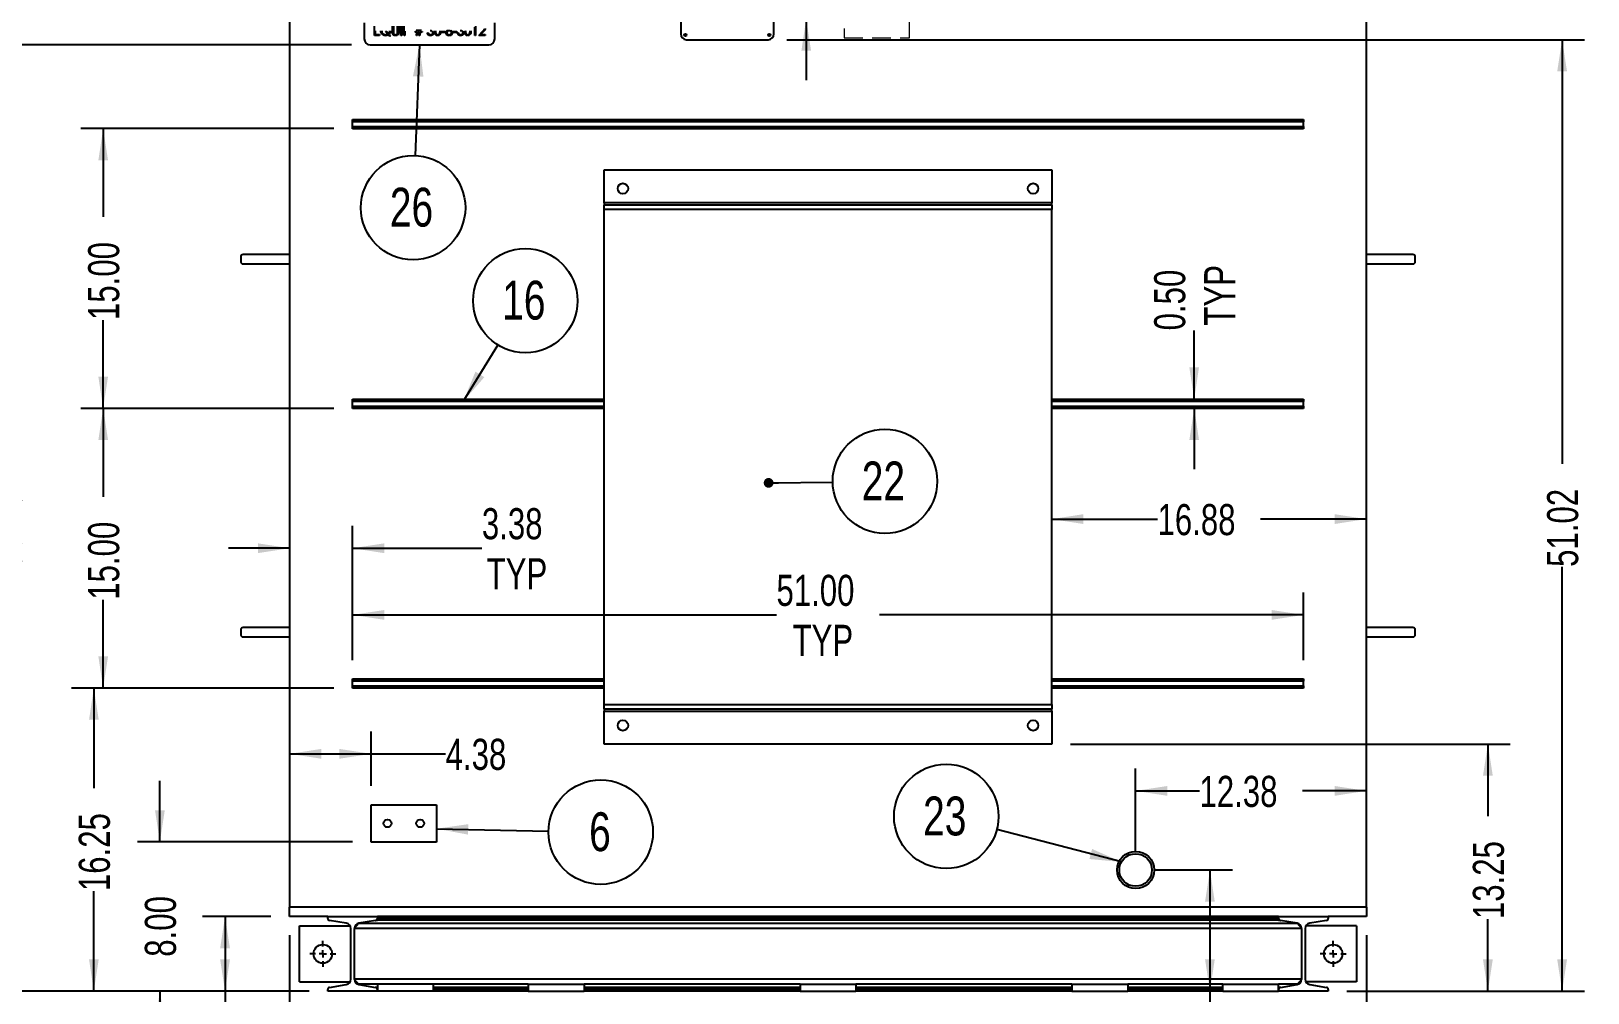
# Model space of a CAD drawing. Header units: inches. Extents: x 1 to 529, y 1 to 374.
# Drawn here: x 130.3 to 263.9, y 71.1 to 153.6 of the extents above; entities that cross this region are included whole.
import ezdxf

# ---------------------------------------------------------------- set-up
doc = ezdxf.new("R2010")
doc.units = ezdxf.units.IN
doc.header["$LTSCALE"] = 32
doc.header["$MEASUREMENT"] = 0
doc.linetypes.add('HIDDEN', pattern=[0.075, 0.05, -0.025])
doc.layers.add('FORMAT', color=7, linetype='Continuous')
doc.styles.add('SLDTEXTSTYLE0', font='TXT', dxfattribs={"width": 0.75})
doc.dimstyles.new('SLDDIMSTYLE0', dxfattribs={"dimtxt": 2.71875, "dimasz": 2.71875, "dimexe": 0, "dimexo": 0.0625, "dimgap": 0.679688, "dimtad": 0, "dimlfac": 0.625, "dimrnd": 1e-09, "dimzin": 4, "dimdsep": 46, "dimtxsty": 'SLDTEXTSTYLE0', "dimsah": 1, "dimcen": 0.09, "dimadec": 0, "dimazin": 1, "dimtfac": 1, "dimtofl": 0, "dimtmove": 0, "dimatfit": 3, "dimfxl": 0, "dimfrac": 2, "dimtolj": 1, "dimtzin": 12, "dimarcsym": 0})
doc.dimstyles.new('SLDDIMSTYLE1', dxfattribs={"dimtxt": 2.71875, "dimasz": 2.71875, "dimexe": 0, "dimexo": 0.0625, "dimgap": 0.679688, "dimtad": 0, "dimlfac": 0.625, "dimrnd": 1e-09, "dimzin": 12, "dimdsep": 46, "dimtxsty": 'SLDTEXTSTYLE0', "dimsah": 1, "dimcen": 0.09, "dimadec": 0, "dimazin": 3, "dimtfac": 1, "dimtofl": 0, "dimtmove": 0, "dimatfit": 3, "dimfxl": 0, "dimfrac": 2, "dimtolj": 1, "dimtzin": 12, "dimarcsym": 0})
doc.dimstyles.new('SLDDIMSTYLE2', dxfattribs={"dimtxt": 2.71875, "dimasz": 2.71875, "dimexe": 0, "dimexo": 0.0625, "dimgap": 0.679688, "dimtad": 0, "dimlfac": 0.625, "dimrnd": 1e-09, "dimzin": 4, "dimdsep": 46, "dimtxsty": 'SLDTEXTSTYLE0', "dimsah": 1, "dimcen": 0.09, "dimadec": 0, "dimazin": 1, "dimtfac": 1, "dimtmove": 0, "dimatfit": 0, "dimfxl": 0, "dimfrac": 2, "dimtolj": 1, "dimtzin": 12, "dimarcsym": 0})
doc.dimstyles.new('SLDDIMSTYLE3', dxfattribs={"dimtxt": 2.71875, "dimasz": 2.71875, "dimexe": 0, "dimexo": 0.0625, "dimgap": 0.679688, "dimtad": 0, "dimlfac": 0.625, "dimrnd": 1e-09, "dimzin": 12, "dimdsep": 46, "dimtxsty": 'SLDTEXTSTYLE0', "dimsah": 1, "dimcen": 0.09, "dimadec": 0, "dimazin": 3, "dimtfac": 1, "dimtmove": 0, "dimatfit": 0, "dimfxl": 0, "dimfrac": 2, "dimtolj": 1, "dimtzin": 12, "dimarcsym": 0})
doc.dimstyles.new('SLDDIMSTYLE4', dxfattribs={"dimtxt": 2.71875, "dimasz": 2.71875, "dimexe": 0, "dimexo": 0.0625, "dimgap": 0.679688, "dimtad": 0, "dimlfac": 0.625, "dimrnd": 1e-09, "dimzin": 0, "dimdsep": 46, "dimtxsty": 'SLDTEXTSTYLE0', "dimsah": 1, "dimcen": 0.09, "dimadec": 0, "dimazin": 0, "dimtfac": 1, "dimtmove": 0, "dimatfit": 0, "dimfxl": 0, "dimfrac": 2, "dimtolj": 1, "dimtzin": 12, "dimarcsym": 0})
doc.dimstyles.new('SLDDIMSTYLE5', dxfattribs={"dimtxt": 0.18, "dimasz": 2.71875, "dimexe": 0, "dimexo": 0.0625, "dimgap": 0, "dimtad": 0, "dimtih": 1, "dimtoh": 1, "dimdec": 0, "dimrnd": 1e-09, "dimzin": 0, "dimdsep": 46, "dimtxsty": 'Standard', "dimsah": 1, "dimcen": 0.09, "dimadec": 0, "dimazin": 0, "dimtfac": 2.71875, "dimtdec": 0, "dimtofl": 0, "dimtmove": 0, "dimatfit": 3, "dimfxl": 0, "dimfrac": 2, "dimtolj": 1, "dimtzin": 0, "dimarcsym": 0})
doc.dimstyles.new('SLDDIMSTYLE6', dxfattribs={"dimtxt": 0.18, "dimasz": 0.836538, "dimexe": 0, "dimexo": 0.0625, "dimgap": 0, "dimtad": 0, "dimtih": 1, "dimtoh": 1, "dimdec": 0, "dimrnd": 1e-09, "dimzin": 0, "dimdsep": 46, "dimtxsty": 'Standard', "dimblk1": 'DOT', "dimblk2": 'DOT', "dimsah": 1, "dimcen": 0.09, "dimadec": 0, "dimazin": 0, "dimtfac": 0.836538, "dimtdec": 0, "dimtofl": 0, "dimtmove": 0, "dimatfit": 3, "dimldrblk": 'DOT', "dimfxl": 0, "dimfrac": 2, "dimtolj": 1, "dimtzin": 0, "dimarcsym": 0})

# ---------------------------------------------------------------- blocks, each defined once
blk = doc.blocks.new('Drawing View39')
at = {"color": 7, "linetype": 'Continuous', "lineweight": 25}
for p, q in [((-33.3, -2.22), (-33.3, -106.22)), ((59.1, -106.22), (59.1, -2.22)), ((0.26, -17.88), (0.26, -31.28)), ((8.26, -31.28), (8.26, -17.88)), ((-26.9, -30.32), (-26.9, -31.72)), ((-26.03, -31.42), (-26.03, -30.62)), ((-24.47, -31.1), (-24.47, -30.62)), ((-24.4, -30.62), (-24.4, -31.09)), ((-24.03, -31.09), (-24.03, -30.62)), ((-23.96, -30.62), (-23.96, -31.1)), ((-23.76, -31.42), (-23.76, -30.62)), ((-23.68, -30.62), (-23.68, -31.42)), ((-23.48, -31.42), (-23.48, -30.62)), ((-17.42, -31.42), (-17.42, -30.7)), ((-17.35, -30.62), (-17.35, -31.42)), ((-15.7, -31.72), (-15.7, -30.32)), ((-25.58, -31.42), (-26.03, -31.42)), ((-25.96, -31.03), (-25.96, -31.33)), ((-25.96, -31.33), (-25.58, -31.33)), ((-25.58, -31.33), (-25.58, -31.42)), ((-24.88, -31.31), (-25.06, -31.09)), ((-25.06, -31.09), (-24.97, -31.09)), ((-24.97, -31.09), (-24.82, -31.27)), ((-24.74, -31.48), (-24.83, -31.37)), ((-24.77, -31.33), (-24.65, -31.48)), ((-24.65, -31.48), (-24.74, -31.48)), ((-23.68, -31.42), (-23.76, -31.42)), ((-23.41, -31.42), (-23.48, -31.42)), ((-23.41, -31.05), (-23.41, -31.42)), ((-22.52, -31.14), (-22.52, -31.09)), ((-22.52, -31.09), (-22.37, -31.09)), ((-22.38, -31.14), (-22.52, -31.14)), ((-22.42, -31.42), (-22.38, -31.14)), ((-22.36, -31.42), (-22.42, -31.42)), ((-22.37, -31.09), (-22.35, -30.9)), ((-22.32, -31.14), (-22.36, -31.42)), ((-22.16, -31.14), (-22.32, -31.14)), ((-22.28, -30.9), (-22.31, -31.09)), ((-22.31, -31.09), (-22.15, -31.09)), ((-22.2, -31.42), (-22.16, -31.14)), ((-22.14, -31.42), (-22.2, -31.42)), ((-22.15, -31.09), (-22.12, -30.9)), ((-22.09, -31.14), (-22.14, -31.42)), ((-22.06, -30.9), (-22.09, -31.09)), ((-22.09, -31.09), (-21.94, -31.09)), ((-21.94, -31.14), (-22.09, -31.14)), ((-21.94, -31.09), (-21.94, -31.14)), ((-21.48, -31.2), (-21.41, -31.2)), ((-20.25, -31.07), (-19.94, -31.07)), ((-20.25, -31.15), (-20.25, -31.07)), ((-19.94, -31.15), (-20.25, -31.15)), ((-19.94, -31.07), (-19.94, -31.15)), ((-19.26, -31.07), (-18.96, -31.07)), ((-19.26, -31.15), (-19.26, -31.07)), ((-18.96, -31.15), (-19.26, -31.15)), ((-18.96, -31.07), (-18.96, -31.15)), ((-18.89, -31.2), (-18.82, -31.2)), ((-17.35, -31.42), (-17.42, -31.42)), ((-17.05, -31.42), (-16.74, -31.08)), ((-16.51, -31.42), (-17.05, -31.42)), ((-16.68, -31.12), (-16.88, -31.33)), ((-16.88, -31.33), (-16.51, -31.33)), ((-16.51, -31.33), (-16.51, -31.42)), ((0.76, -31.78), (7.76, -31.78)), ((-26.4, -32.22), (-16.2, -32.22)), ((-27.9, -38.62), (53.7, -38.62)), ((-27.9, -38.82), (-27.9, -38.62)), ((53.7, -38.62), (53.7, -38.82)), ((53.7, -38.82), (-27.9, -38.82)), ((-27.9, -39.22), (-27.9, -38.82)), ((-27.9, -39.22), (53.7, -39.22)), ((-27.9, -39.42), (-27.9, -39.22)), ((53.7, -39.42), (-27.9, -39.42)), ((53.7, -39.22), (53.7, -38.82)), ((53.7, -39.22), (53.7, -39.42)), ((-6.3, -42.95), (32.1, -42.95)), ((-6.3, -45.78), (-6.3, -42.95)), ((32.1, -42.95), (32.1, -45.78)), ((32.1, -45.78), (-6.3, -45.78)), ((-6.3, -45.78), (-6.3, -45.98)), ((-6.3, -46.35), (-6.3, -45.98)), ((32.1, -45.98), (-6.3, -45.98)), ((32.1, -46.35), (-6.3, -46.35)), ((-6.3, -88.82), (-6.3, -46.35)), ((32.1, -45.98), (32.1, -45.78)), ((32.1, -45.98), (32.1, -46.35)), ((32.1, -88.82), (32.1, -46.35)), ((-37.5, -50.42), (-37.5, -50.82)), ((-33.3, -50.22), (-37.3, -50.22)), ((63.1, -50.22), (59.1, -50.22)), ((63.3, -50.82), (63.3, -50.42)), ((-37.3, -51.02), (-33.3, -51.02)), ((59.1, -51.02), (63.1, -51.02)), ((-27.9, -62.62), (-6.3, -62.62)), ((-27.9, -62.82), (-27.9, -62.62)), ((32.1, -62.62), (53.7, -62.62)), ((53.7, -62.62), (53.7, -62.82)), ((-27.9, -63.22), (-27.9, -62.82)), ((-6.3, -62.82), (-27.9, -62.82)), ((-27.9, -63.42), (-27.9, -63.22)), ((-27.9, -63.22), (-6.3, -63.22)), ((-6.3, -63.42), (-27.9, -63.42)), ((53.7, -62.82), (32.1, -62.82)), ((32.1, -63.22), (53.7, -63.22)), ((53.7, -63.42), (32.1, -63.42)), ((53.7, -63.22), (53.7, -62.82)), ((53.7, -63.22), (53.7, -63.42)), ((-37.5, -82.42), (-37.5, -82.82)), ((-33.3, -82.22), (-37.3, -82.22)), ((63.1, -82.22), (59.1, -82.22)), ((63.3, -82.82), (63.3, -82.42)), ((-37.3, -83.02), (-33.3, -83.02)), ((59.1, -83.02), (63.1, -83.02)), ((-27.9, -86.62), (-6.3, -86.62)), ((-27.9, -86.82), (-27.9, -86.62)), ((-27.9, -87.22), (-27.9, -86.82)), ((-6.3, -86.82), (-27.9, -86.82)), ((32.1, -86.62), (53.7, -86.62)), ((53.7, -86.82), (32.1, -86.82)), ((53.7, -86.62), (53.7, -86.82)), ((53.7, -87.22), (53.7, -86.82)), ((-27.9, -87.42), (-27.9, -87.22)), ((-27.9, -87.22), (-6.3, -87.22)), ((-6.3, -87.42), (-27.9, -87.42)), ((32.1, -87.22), (53.7, -87.22)), ((53.7, -87.42), (32.1, -87.42)), ((53.7, -87.22), (53.7, -87.42)), ((-6.3, -89.18), (-6.3, -88.82)), ((-6.3, -88.82), (32.1, -88.82)), ((-6.3, -89.18), (32.1, -89.18)), ((-6.3, -89.18), (-6.3, -89.38)), ((-6.3, -89.38), (32.1, -89.38)), ((-6.3, -92.22), (-6.3, -89.38)), ((32.1, -88.82), (32.1, -89.18)), ((32.1, -89.38), (32.1, -89.18)), ((32.1, -89.38), (32.1, -92.22)), ((32.1, -92.22), (-6.3, -92.22)), ((-26.3, -97.42), (-20.7, -97.42)), ((-26.3, -100.62), (-26.3, -97.42)), ((-20.7, -97.42), (-20.7, -100.62)), ((-20.7, -100.62), (-26.3, -100.62)), ((-33.3, -107.02), (-33.3, -106.22)), ((59.1, -106.22), (-33.3, -106.22)), ((59.1, -106.22), (59.1, -107.02)), ((-30.03, -107.02), (-33.3, -107.02)), ((-32.45, -112.62), (-32.45, -107.82)), ((-32.45, -107.82), (-28.11, -107.82)), ((-30.03, -107.17), (-30.03, -107.02)), ((-30.03, -107.02), (-25.77, -107.02)), ((-28.44, -107.58), (-29.88, -107.34)), ((-28.05, -112.39), (-28.05, -108.04)), ((-27.38, -107.61), (-27.75, -108.04)), ((-27.75, -108.04), (-27.75, -112.39)), ((53.55, -108.05), (-27.75, -108.05)), ((-27.36, -107.58), (-27.38, -107.61)), ((53.18, -107.61), (-27.38, -107.61)), ((-25.92, -107.34), (-27.36, -107.58)), ((-25.92, -107.34), (-25.81, -107.33)), ((-25.81, -107.33), (-25.77, -107.32)), ((51.61, -107.33), (-25.81, -107.33)), ((-25.77, -107.02), (-25.77, -107.17)), ((51.57, -107.02), (-25.77, -107.02)), ((51.57, -107.15), (-25.77, -107.15)), ((-25.77, -107.32), (-25.77, -107.17)), ((51.57, -107.17), (51.57, -107.02)), ((51.57, -107.02), (55.83, -107.02)), ((51.57, -107.17), (51.57, -107.32)), ((51.57, -107.32), (51.61, -107.33)), ((51.61, -107.33), (51.72, -107.34)), ((53.16, -107.58), (51.72, -107.34)), ((53.18, -107.61), (53.16, -107.58)), ((53.55, -108.04), (53.18, -107.61)), ((53.55, -112.39), (53.55, -108.04)), ((53.85, -108.04), (53.85, -112.39)), ((58.25, -107.82), (53.91, -107.82)), ((55.68, -107.34), (54.24, -107.58)), ((55.83, -107.02), (55.83, -107.17)), ((59.1, -107.02), (55.83, -107.02)), ((58.25, -107.82), (58.25, -112.62)), ((-32.45, -112.62), (-28.11, -112.62)), ((-30.03, -113.42), (-30.03, -113.26)), ((-25.77, -113.42), (-30.03, -113.42)), ((-29.88, -113.09), (-28.44, -112.85)), ((53.55, -112.38), (-27.75, -112.38)), ((-27.75, -112.39), (-27.38, -112.82)), ((-27.38, -112.82), (-27.36, -112.85)), ((-25.77, -112.82), (-27.38, -112.82)), ((-27.36, -112.85), (-25.92, -113.09)), ((-25.81, -113.1), (-25.92, -113.09)), ((-25.77, -113.11), (-25.81, -113.1)), ((-25.77, -113.1), (-25.81, -113.1)), ((-25.77, -112.82), (-25.77, -113.42)), ((-20.97, -112.82), (-25.77, -112.82)), ((-25.77, -113.26), (-25.77, -113.42)), ((-20.97, -113.42), (-25.77, -113.42)), ((-20.97, -112.82), (-20.97, -113.42)), ((-12.83, -112.82), (-20.97, -112.82)), ((-12.83, -113.1), (-20.97, -113.1)), ((-12.83, -113.28), (-20.97, -113.28)), ((-12.83, -113.42), (-20.97, -113.42)), ((-12.83, -112.82), (-12.83, -113.42)), ((-12.83, -112.82), (-8.03, -112.82)), ((-12.83, -113.42), (-8.03, -113.42)), ((-8.03, -112.82), (-8.03, -113.42)), ((10.5, -112.82), (-8.03, -112.82)), ((10.5, -113.1), (-8.03, -113.1)), ((10.5, -113.28), (-8.03, -113.28)), ((10.5, -113.42), (-8.03, -113.42)), ((10.5, -112.82), (10.5, -113.42)), ((10.5, -112.82), (15.3, -112.82)), ((10.5, -113.42), (15.3, -113.42)), ((15.3, -112.82), (15.3, -113.42)), ((33.83, -112.82), (15.3, -112.82)), ((33.83, -113.1), (15.3, -113.1)), ((33.83, -113.28), (15.3, -113.28)), ((33.83, -113.42), (15.3, -113.42)), ((33.83, -112.82), (33.83, -113.42)), ((33.83, -112.82), (38.63, -112.82)), ((33.83, -113.42), (38.63, -113.42)), ((38.63, -112.82), (38.63, -113.42)), ((46.77, -112.82), (38.63, -112.82)), ((46.77, -113.1), (38.63, -113.1)), ((46.77, -113.28), (38.63, -113.28)), ((46.77, -113.42), (38.63, -113.42)), ((46.77, -112.82), (51.57, -112.82)), ((46.77, -113.42), (46.77, -112.82)), ((46.77, -113.42), (51.57, -113.42)), ((51.57, -113.42), (51.57, -112.82)), ((53.18, -112.82), (51.57, -112.82)), ((51.61, -113.1), (51.57, -113.11)), ((51.61, -113.1), (51.57, -113.1)), ((51.57, -113.42), (51.57, -113.26)), ((55.83, -113.42), (51.57, -113.42)), ((51.72, -113.09), (51.61, -113.1)), ((51.72, -113.09), (53.16, -112.85)), ((53.16, -112.85), (53.18, -112.82)), ((53.18, -112.82), (53.55, -112.39)), ((58.25, -112.62), (53.91, -112.62)), ((54.24, -112.85), (55.68, -113.09)), ((55.83, -113.26), (55.83, -113.42))]:
    blk.add_line(p, q, dxfattribs=at)
at = {"color": 7, "linetype": 'HIDDEN', "lineweight": 18}
for p, q in [((14.3, -28.42), (14.3, -31.62)), ((14.3, -28.42), (14.3, -31.62)), ((19.9, -31.62), (19.9, -28.42)), ((19.9, -31.62), (19.9, -28.42)), ((14.3, -31.62), (19.9, -31.62)), ((14.3, -31.62), (19.9, -31.62))]:
    blk.add_line(p, q, dxfattribs=at)
at = {"color": 7, "linetype": 'Continuous', "lineweight": 25}
for centre, radius in [((0.66, -31.38), 0.1), ((7.86, -31.38), 0.1), ((-4.7, -44.55), 0.448), ((30.5, -44.55), 0.448), ((-4.7, -90.62), 0.448), ((30.5, -90.62), 0.448), ((-24.9, -99.02), 0.338), ((-22.1, -99.02), 0.338), ((39.3, -103.02), 1.6), ((39.3, -103.02), 1.4), ((-30.45, -110.22), 0.8), ((56.25, -110.22), 0.8)]:
    blk.add_circle(centre, radius, dxfattribs=at)
for centre, radius, start, end in [((-26.4, -31.72), 0.5, 180, 270), ((-16.2, -31.72), 0.5, 270, 0), ((0.76, -31.28), 0.5, 180, 270), ((7.76, -31.28), 0.5, 270, 0), ((-37.3, -50.42), 0.2, 90, 180), ((63.1, -50.42), 0.2, 0, 90), ((-37.3, -50.82), 0.2, 180, 270), ((63.1, -50.82), 0.2, 270, 0), ((-37.3, -82.42), 0.2, 90, 180), ((-37.3, -82.82), 0.2, 180, 270), ((63.1, -82.42), 0.2, 0, 90), ((63.1, -82.82), 0.2, 270, 0), ((-29.85, -107.17), 0.176, 180, 260.537), ((-28.52, -108.04), 0.464, 0, 80.537), ((-27.28, -108.04), 0.464, 99.463, 180), ((-25.95, -107.17), 0.176, 279.463, 0), ((51.75, -107.17), 0.176, 180, 260.537), ((53.08, -108.04), 0.464, 0, 80.537), ((54.32, -108.04), 0.464, 99.463, 180), ((55.65, -107.17), 0.176, 279.463, 0), ((-29.85, -113.26), 0.176, 99.463, 180), ((-28.52, -112.39), 0.464, 279.463, 0), ((-27.28, -112.39), 0.464, 180, 260.537), ((-25.95, -113.26), 0.176, 0, 80.537), ((51.75, -113.26), 0.176, 99.463, 180), ((53.08, -112.39), 0.464, 279.463, 0), ((54.32, -112.39), 0.464, 180, 260.537), ((55.65, -113.26), 0.176, 0, 80.537)]:
    blk.add_arc(centre, radius, start, end, dxfattribs=at)
for points, knots in [([(-25.06, -31.44), (-25.1, -31.43), (-25.18, -31.43), (-25.29, -31.37), (-25.39, -31.29), (-25.47, -31.16), (-25.48, -31.07), (-25.48, -31.02)], [0, 0, 0, 0, 0.186881, 0.373574, 0.560438, 0.780167, 1, 1, 1, 1]), ([(-25.41, -31.02), (-25.4, -31.07), (-25.39, -31.17), (-25.29, -31.28), (-25.17, -31.34), (-25.09, -31.35), (-25.05, -31.35)], [0, 0, 0, 0, 0.279311, 0.558981, 0.779421, 1, 1, 1, 1]), ([(-24.83, -31.37), (-24.87, -31.39), (-24.94, -31.43), (-25.02, -31.43), (-25.06, -31.44)], [0, 0, 0, 0, 0.559661, 1, 1, 1, 1]), ([(-25.05, -31.35), (-25.02, -31.35), (-24.96, -31.35), (-24.9, -31.32), (-24.88, -31.31)], [0, 0, 0, 0, 0.559843, 1, 1, 1, 1]), ([(-24.82, -31.27), (-24.78, -31.23), (-24.72, -31.15), (-24.71, -31.06), (-24.71, -31.01)], [0, 0, 0, 0, 0.559301, 1, 1, 1, 1]), ([(-24.64, -31.02), (-24.64, -31.05), (-24.64, -31.11), (-24.68, -31.22), (-24.74, -31.29), (-24.77, -31.33)], [0, 0, 0, 0, 0.28046, 0.56072, 1, 1, 1, 1]), ([(-24.46, -31.27), (-24.47, -31.24), (-24.47, -31.18), (-24.47, -31.12), (-24.47, -31.1)], [0, 0, 0, 0, 0.559499, 1, 1, 1, 1]), ([(-24.21, -31.44), (-24.24, -31.43), (-24.3, -31.43), (-24.38, -31.39), (-24.43, -31.33), (-24.45, -31.29), (-24.46, -31.27)], [0, 0, 0, 0, 0.280221, 0.559914, 0.779952, 1, 1, 1, 1]), ([(-24.4, -31.09), (-24.4, -31.11), (-24.4, -31.15), (-24.4, -31.19), (-24.4, -31.2)], [0, 0, 0, 0, 0.560124, 1, 1, 1, 1]), ([(-24.4, -31.2), (-24.39, -31.23), (-24.38, -31.27), (-24.32, -31.34), (-24.25, -31.35), (-24.21, -31.35)], [0, 0, 0, 0, 0.281057, 0.560821, 1, 1, 1, 1]), ([(-23.96, -31.1), (-23.96, -31.13), (-23.96, -31.19), (-23.98, -31.28), (-24.02, -31.36), (-24.1, -31.42), (-24.17, -31.43), (-24.21, -31.44)], [0, 0, 0, 0, 0.187503, 0.374776, 0.561126, 0.780587, 1, 1, 1, 1]), ([(-24.21, -31.35), (-24.19, -31.35), (-24.15, -31.35), (-24.09, -31.31), (-24.06, -31.27), (-24.05, -31.24), (-24.04, -31.22)], [0, 0, 0, 0, 0.279787, 0.559377, 0.779569, 1, 1, 1, 1]), ([(-24.04, -31.22), (-24.04, -31.2), (-24.03, -31.15), (-24.03, -31.11), (-24.03, -31.09)], [0, 0, 0, 0, 0.559624, 1, 1, 1, 1]), ([(-21.21, -31.44), (-21.25, -31.43), (-21.32, -31.43), (-21.41, -31.36), (-21.46, -31.28), (-21.47, -31.23), (-21.48, -31.2)], [0, 0, 0, 0, 0.279886, 0.558979, 0.779263, 1, 1, 1, 1]), ([(-21.41, -31.2), (-21.4, -31.22), (-21.39, -31.26), (-21.36, -31.3), (-21.35, -31.31)], [0, 0, 0, 0, 0.560694, 1, 1, 1, 1]), ([(-21.35, -31.31), (-21.32, -31.32), (-21.28, -31.35), (-21.23, -31.35), (-21.21, -31.35)], [0, 0, 0, 0, 0.558748, 1, 1, 1, 1]), ([(-21.01, -31.18), (-21.01, -31.17), (-21.01, -31.14), (-21.04, -31.09), (-21.09, -31.04), (-21.17, -31.02), (-21.23, -31.02), (-21.25, -31.02)], [0, 0, 0, 0, 0.12524, 0.250497, 0.499222, 0.749034, 1, 1, 1, 1]), ([(-21.21, -31.35), (-21.18, -31.35), (-21.13, -31.35), (-21.06, -31.31), (-21.02, -31.25), (-21.01, -31.21), (-21.01, -31.18)], [0, 0, 0, 0, 0.280599, 0.560151, 0.780303, 1, 1, 1, 1]), ([(-20.94, -31.18), (-20.94, -31.22), (-20.95, -31.3), (-21.03, -31.38), (-21.12, -31.43), (-21.18, -31.43), (-21.21, -31.44)], [0, 0, 0, 0, 0.279304, 0.558838, 0.779277, 1, 1, 1, 1]), ([(-20.98, -31.04), (-20.97, -31.06), (-20.94, -31.1), (-20.94, -31.15), (-20.94, -31.18)], [0, 0, 0, 0, 0.559419, 1, 1, 1, 1]), ([(-20.6, -31.44), (-20.62, -31.43), (-20.67, -31.43), (-20.73, -31.4), (-20.78, -31.35), (-20.83, -31.27), (-20.86, -31.16), (-20.86, -31.06), (-20.86, -31.02)], [0, 0, 0, 0, 0.124913, 0.249814, 0.374728, 0.499853, 0.749484, 1, 1, 1, 1]), ([(-20.79, -31.02), (-20.79, -31.05), (-20.79, -31.12), (-20.77, -31.23), (-20.71, -31.31), (-20.65, -31.35), (-20.61, -31.35), (-20.59, -31.35)], [0, 0, 0, 0, 0.251085, 0.501371, 0.749628, 0.874877, 1, 1, 1, 1]), ([(-20.32, -31.02), (-20.32, -31.06), (-20.32, -31.16), (-20.36, -31.29), (-20.44, -31.39), (-20.53, -31.43), (-20.57, -31.43), (-20.6, -31.44)], [0, 0, 0, 0, 0.251002, 0.501138, 0.749612, 0.874807, 1, 1, 1, 1]), ([(-20.59, -31.35), (-20.57, -31.35), (-20.53, -31.35), (-20.46, -31.3), (-20.44, -31.25), (-20.42, -31.22)], [0, 0, 0, 0, 0.280257, 0.560781, 1, 1, 1, 1]), ([(-20.42, -31.22), (-20.41, -31.18), (-20.39, -31.11), (-20.39, -31.05), (-20.39, -31.02)], [0, 0, 0, 0, 0.559599, 1, 1, 1, 1]), ([(-19.88, -31.19), (-19.88, -31.16), (-19.87, -31.11), (-19.82, -31.03), (-19.76, -30.99), (-19.72, -30.97)], [0, 0, 0, 0, 0.279987, 0.559901, 1, 1, 1, 1]), ([(-19.61, -31.44), (-19.65, -31.43), (-19.72, -31.43), (-19.81, -31.36), (-19.87, -31.28), (-19.88, -31.22), (-19.88, -31.19)], [0, 0, 0, 0, 0.280545, 0.559269, 0.779816, 1, 1, 1, 1]), ([(-19.6, -31.02), (-19.63, -31.02), (-19.69, -31.02), (-19.75, -31.07), (-19.8, -31.13), (-19.8, -31.17), (-19.81, -31.19)], [0, 0, 0, 0, 0.2802829, 0.5601377, 0.7802983, 1, 1, 1, 1]), ([(-19.81, -31.19), (-19.8, -31.22), (-19.79, -31.27), (-19.74, -31.33), (-19.67, -31.35), (-19.63, -31.35), (-19.61, -31.35)], [0, 0, 0, 0, 0.2787534, 0.5580362, 0.7788344, 1, 1, 1, 1]), ([(-19.61, -31.35), (-19.58, -31.35), (-19.53, -31.35), (-19.46, -31.31), (-19.42, -31.25), (-19.41, -31.21), (-19.41, -31.18)], [0, 0, 0, 0, 0.280602, 0.559962, 0.78018, 1, 1, 1, 1]), ([(-19.4, -31.35), (-19.41, -31.36), (-19.44, -31.4), (-19.52, -31.43), (-19.57, -31.43), (-19.61, -31.44)], [0, 0, 0, 0, 0.28013, 0.560282, 1, 1, 1, 1]), ([(-19.41, -31.18), (-19.41, -31.16), (-19.42, -31.1), (-19.48, -31.05), (-19.54, -31.02), (-19.58, -31.02), (-19.6, -31.02)], [0, 0, 0, 0, 0.278303, 0.558509, 0.779146, 1, 1, 1, 1]), ([(-19.49, -30.97), (-19.47, -30.98), (-19.42, -31.01), (-19.37, -31.06), (-19.34, -31.12), (-19.34, -31.16), (-19.34, -31.18)], [0, 0, 0, 0, 0.280494, 0.56019, 0.780048, 1, 1, 1, 1]), ([(-19.34, -31.18), (-19.34, -31.22), (-19.34, -31.28), (-19.38, -31.33), (-19.4, -31.35)], [0, 0, 0, 0, 0.559346, 1, 1, 1, 1]), ([(-18.63, -31.44), (-18.66, -31.43), (-18.74, -31.43), (-18.82, -31.36), (-18.87, -31.28), (-18.89, -31.23), (-18.89, -31.2)], [0, 0, 0, 0, 0.2798859, 0.5589785, 0.7792629, 1, 1, 1, 1]), ([(-18.82, -31.2), (-18.82, -31.22), (-18.8, -31.26), (-18.77, -31.3), (-18.76, -31.31)], [0, 0, 0, 0, 0.560694, 1, 1, 1, 1]), ([(-18.76, -31.31), (-18.74, -31.32), (-18.7, -31.35), (-18.65, -31.35), (-18.63, -31.35)], [0, 0, 0, 0, 0.558748, 1, 1, 1, 1]), ([(-18.42, -31.18), (-18.42, -31.17), (-18.43, -31.14), (-18.45, -31.09), (-18.5, -31.04), (-18.59, -31.02), (-18.64, -31.02), (-18.67, -31.02)], [0, 0, 0, 0, 0.12524, 0.250497, 0.499222, 0.749034, 1, 1, 1, 1]), ([(-18.35, -31.18), (-18.36, -31.22), (-18.37, -31.3), (-18.44, -31.38), (-18.54, -31.43), (-18.6, -31.43), (-18.63, -31.44)], [0, 0, 0, 0, 0.279304, 0.558838, 0.779277, 1, 1, 1, 1]), ([(-18.63, -31.35), (-18.6, -31.35), (-18.54, -31.35), (-18.48, -31.31), (-18.43, -31.25), (-18.43, -31.21), (-18.42, -31.18)], [0, 0, 0, 0, 0.280599, 0.560151, 0.780303, 1, 1, 1, 1]), ([(-18.4, -31.04), (-18.38, -31.06), (-18.36, -31.1), (-18.35, -31.15), (-18.35, -31.18)], [0, 0, 0, 0, 0.5594191, 1, 1, 1, 1]), ([(-18.01, -31.44), (-18.04, -31.43), (-18.08, -31.43), (-18.15, -31.4), (-18.2, -31.35), (-18.25, -31.27), (-18.28, -31.16), (-18.28, -31.06), (-18.28, -31.02)], [0, 0, 0, 0, 0.124913, 0.249814, 0.374728, 0.499853, 0.749484, 1, 1, 1, 1]), ([(-18.21, -31.02), (-18.21, -31.05), (-18.21, -31.12), (-18.18, -31.23), (-18.13, -31.31), (-18.06, -31.35), (-18.03, -31.35), (-18.01, -31.35)], [0, 0, 0, 0, 0.251085, 0.501371, 0.749628, 0.874877, 1, 1, 1, 1]), ([(-17.74, -31.02), (-17.74, -31.06), (-17.74, -31.16), (-17.78, -31.29), (-17.86, -31.39), (-17.94, -31.43), (-17.99, -31.43), (-18.01, -31.44)], [0, 0, 0, 0, 0.251002, 0.501138, 0.749612, 0.874807, 1, 1, 1, 1]), ([(-18.01, -31.35), (-17.99, -31.35), (-17.94, -31.35), (-17.88, -31.3), (-17.85, -31.25), (-17.84, -31.22)], [0, 0, 0, 0, 0.280257, 0.560781, 1, 1, 1, 1]), ([(-17.84, -31.22), (-17.83, -31.18), (-17.81, -31.11), (-17.81, -31.05), (-17.81, -31.02)], [0, 0, 0, 0, 0.559599, 1, 1, 1, 1]), ([(-16.74, -31.08), (-16.7, -31.04), (-16.65, -30.99), (-16.59, -30.9), (-16.59, -30.86), (-16.59, -30.84)], [0, 0, 0, 0, 0.560717, 0.780532, 1, 1, 1, 1]), ([(-16.52, -30.83), (-16.52, -30.86), (-16.53, -30.93), (-16.59, -31.02), (-16.64, -31.08), (-16.68, -31.12)], [0, 0, 0, 0, 0.279297, 0.559169, 1, 1, 1, 1])]:
    blk.add_open_spline(points, degree=3, knots=knots, dxfattribs=at)
blk = doc.blocks.new('_D')
at = {"layer": 'FORMAT'}
for p, q in [((150.89, 77.61), (145.03, 77.61)), ((146.95, 77.61), (146.95, 71.21)), ((154.16, 71.21), (145.03, 71.21)), ((146.95, 71.21), (146.95, 64.54))]:
    blk.add_line(p, q, dxfattribs=at)
for points in [[(146.95, 77.61), (146.53, 74.89), (147.37, 74.89)], [(146.95, 71.21), (147.37, 73.93), (146.53, 73.93)]]:
    blk.add_solid(points, dxfattribs=at)
at = {"layer": 'FORMAT', "insert": (145.66, 57.64), "char_height": 2.667, "attachment_point": 1, "rotation": 90, "style": 'SLDTEXTSTYLE0'}
blk.add_mtext('4.00', dxfattribs=at)
blk = doc.blocks.new('_D_1')
at = {"layer": 'FORMAT'}
for p, q in [((152.49, 76.01), (152.49, 56.69)), ((244.89, 76.01), (244.89, 56.69)), ((152.49, 58.61), (194.27, 58.61)), ((244.89, 58.61), (203.11, 58.61))]:
    blk.add_line(p, q, dxfattribs=at)
for points in [[(152.49, 58.61), (155.21, 58.19), (155.21, 59.03)], [(244.89, 58.61), (242.17, 59.03), (242.17, 58.19)]]:
    blk.add_solid(points, dxfattribs=at)
at = {"layer": 'FORMAT', "insert": (194.27, 59.9), "char_height": 2.667, "attachment_point": 1, "style": 'SLDTEXTSTYLE0'}
blk.add_mtext('57.75', dxfattribs=at)
blk = doc.blocks.new('_D_2')
at = {"layer": 'FORMAT'}
for p, q in [((141.36, 84.01), (141.36, 89.24)), ((157.89, 84.01), (139.44, 84.01)), ((154.16, 71.21), (139.44, 71.21)), ((141.36, 71.21), (141.36, 65.98))]:
    blk.add_line(p, q, dxfattribs=at)
for points in [[(141.36, 84.01), (141.78, 86.73), (140.94, 86.73)], [(141.36, 71.21), (140.94, 68.49), (141.78, 68.49)]]:
    blk.add_solid(points, dxfattribs=at)
at = {"layer": 'FORMAT', "insert": (140.07, 74.16), "char_height": 2.667, "attachment_point": 1, "rotation": 90, "style": 'SLDTEXTSTYLE0'}
blk.add_mtext('8.00', dxfattribs=at)
blk = doc.blocks.new('_D_3')
at = {"layer": 'FORMAT'}
for p, q in [((159.49, 88.81), (159.49, 93.49)), ((152.49, 91.57), (159.49, 91.57)), ((159.49, 91.57), (165.88, 91.57))]:
    blk.add_line(p, q, dxfattribs=at)
for points in [[(152.49, 91.57), (155.21, 91.15), (155.21, 91.99)], [(159.49, 91.57), (156.77, 91.99), (156.77, 91.15)]]:
    blk.add_solid(points, dxfattribs=at)
at = {"layer": 'FORMAT', "insert": (165.88, 92.86), "char_height": 2.667, "attachment_point": 1, "style": 'SLDTEXTSTYLE0'}
blk.add_mtext('4.38', dxfattribs=at)
blk = doc.blocks.new('_D_6')
at = {"layer": 'FORMAT'}
for p, q in [((156.29, 97.21), (133.77, 97.21)), ((135.69, 97.21), (135.69, 88.63)), ((135.69, 71.21), (135.69, 79.79)), ((154.16, 71.21), (133.77, 71.21))]:
    blk.add_line(p, q, dxfattribs=at)
for points in [[(135.69, 97.21), (135.28, 94.49), (136.11, 94.49)], [(135.69, 71.21), (136.11, 73.93), (135.28, 73.93)]]:
    blk.add_solid(points, dxfattribs=at)
at = {"layer": 'FORMAT', "insert": (134.4, 79.79), "char_height": 2.667, "attachment_point": 1, "rotation": 90, "style": 'SLDTEXTSTYLE0'}
blk.add_mtext('16.25', dxfattribs=at)
blk = doc.blocks.new('_D_7')
at = {"layer": 'FORMAT'}
for p, q in [((156.29, 121.21), (134.57, 121.21)), ((136.49, 121.21), (136.49, 113.63)), ((136.49, 97.21), (136.49, 104.79)), ((156.29, 97.21), (134.57, 97.21))]:
    blk.add_line(p, q, dxfattribs=at)
for points in [[(136.49, 121.21), (136.08, 118.49), (136.91, 118.49)], [(136.49, 97.21), (136.91, 99.93), (136.08, 99.93)]]:
    blk.add_solid(points, dxfattribs=at)
at = {"layer": 'FORMAT', "insert": (135.2, 104.79), "char_height": 2.667, "attachment_point": 1, "rotation": 90, "style": 'SLDTEXTSTYLE0'}
blk.add_mtext('15.00', dxfattribs=at)
blk = doc.blocks.new('_D_8')
at = {"layer": 'FORMAT'}
for p, q in [((156.29, 145.21), (134.57, 145.21)), ((136.49, 145.21), (136.49, 137.63)), ((136.49, 121.21), (136.49, 128.79)), ((156.29, 121.21), (134.57, 121.21))]:
    blk.add_line(p, q, dxfattribs=at)
for points in [[(136.49, 145.21), (136.08, 142.49), (136.91, 142.49)], [(136.49, 121.21), (136.91, 123.93), (136.08, 123.93)]]:
    blk.add_solid(points, dxfattribs=at)
at = {"layer": 'FORMAT', "insert": (135.2, 128.79), "char_height": 2.667, "attachment_point": 1, "rotation": 90, "style": 'SLDTEXTSTYLE0'}
blk.add_mtext('15.00', dxfattribs=at)
blk = doc.blocks.new('_D_9')
at = {"layer": 'FORMAT'}
for p, q in [((157.89, 99.61), (157.89, 105.41)), ((239.49, 99.61), (239.49, 105.41)), ((157.89, 103.49), (194.27, 103.49)), ((239.49, 103.49), (203.11, 103.49))]:
    blk.add_line(p, q, dxfattribs=at)
for points in [[(157.89, 103.49), (160.61, 103.07), (160.61, 103.91)], [(239.49, 103.49), (236.77, 103.91), (236.77, 103.07)]]:
    blk.add_solid(points, dxfattribs=at)
at = {"layer": 'FORMAT', "char_height": 2.667, "attachment_point": 1, "style": 'SLDTEXTSTYLE0'}
for s, insert in [('51.00', (194.27, 106.93)), ('TYP', (195.65, 102.64))]:
    blk.add_mtext(s, dxfattribs=dict(at, insert=insert))
blk = doc.blocks.new('_D_10')
at = {"layer": 'FORMAT'}
for p, q in [((157.89, 99.61), (157.89, 111.13)), ((152.49, 109.21), (147.26, 109.21)), ((157.89, 109.21), (168.99, 109.21))]:
    blk.add_line(p, q, dxfattribs=at)
for points in [[(152.49, 109.21), (149.77, 109.63), (149.77, 108.79)], [(157.89, 109.21), (160.61, 108.79), (160.61, 109.63)]]:
    blk.add_solid(points, dxfattribs=at)
at = {"layer": 'FORMAT', "char_height": 2.667, "attachment_point": 1, "style": 'SLDTEXTSTYLE0'}
for s, insert in [('3.38', (168.99, 112.65)), ('TYP', (169.4, 108.35))]:
    blk.add_mtext(s, dxfattribs=dict(at, insert=insert))
blk = doc.blocks.new('_D_11')
at = {"layer": 'FORMAT'}
for p, q in [((217.89, 111.71), (226.97, 111.71)), ((244.89, 111.71), (235.81, 111.71))]:
    blk.add_line(p, q, dxfattribs=at)
for points in [[(217.89, 111.71), (220.61, 111.29), (220.61, 112.13)], [(244.89, 111.71), (242.17, 112.13), (242.17, 111.29)]]:
    blk.add_solid(points, dxfattribs=at)
at = {"layer": 'FORMAT', "insert": (226.97, 113), "char_height": 2.667, "attachment_point": 1, "style": 'SLDTEXTSTYLE0'}
blk.add_mtext('16.88', dxfattribs=at)
blk = doc.blocks.new('_D_12')
at = {"layer": 'FORMAT'}
for p, q in [((219.49, 92.41), (257.24, 92.41)), ((255.32, 92.41), (255.32, 86.23)), ((255.32, 71.21), (255.32, 77.39)), ((243.22, 71.21), (257.24, 71.21))]:
    blk.add_line(p, q, dxfattribs=at)
for points in [[(255.32, 92.41), (254.9, 89.69), (255.74, 89.69)], [(255.32, 71.21), (255.74, 73.93), (254.9, 73.93)]]:
    blk.add_solid(points, dxfattribs=at)
at = {"layer": 'FORMAT', "insert": (254.03, 77.39), "char_height": 2.667, "attachment_point": 1, "rotation": 90, "style": 'SLDTEXTSTYLE0'}
blk.add_mtext('13.25', dxfattribs=at)
blk = doc.blocks.new('_D_15')
at = {"layer": 'FORMAT'}
for p, q in [((196.82, 159.21), (196.82, 166.46)), ((201.29, 159.21), (194.9, 159.21)), ((199.89, 154.61), (194.9, 154.61)), ((196.82, 154.61), (196.82, 149.38))]:
    blk.add_line(p, q, dxfattribs=at)
for points in [[(196.82, 159.21), (197.24, 161.93), (196.41, 161.93)], [(196.82, 154.61), (196.41, 151.89), (197.24, 151.89)]]:
    blk.add_solid(points, dxfattribs=at)
at = {"layer": 'FORMAT', "insert": (195.53, 166.46), "char_height": 2.667, "attachment_point": 1, "rotation": 90, "style": 'SLDTEXTSTYLE0'}
blk.add_mtext('2.88', dxfattribs=at)
blk = doc.blocks.new('_D_16')
at = {"layer": 'FORMAT'}
for p, q in [((225.09, 83.21), (225.09, 90.31)), ((225.09, 88.39), (230.57, 88.39)), ((244.89, 88.39), (239.41, 88.39))]:
    blk.add_line(p, q, dxfattribs=at)
for points in [[(225.09, 88.39), (227.81, 87.97), (227.81, 88.81)], [(244.89, 88.39), (242.17, 88.81), (242.17, 87.97)]]:
    blk.add_solid(points, dxfattribs=at)
at = {"layer": 'FORMAT', "insert": (230.57, 89.68), "char_height": 2.667, "attachment_point": 1, "style": 'SLDTEXTSTYLE0'}
blk.add_mtext('12.38', dxfattribs=at)
blk = doc.blocks.new('_D_17')
at = {"layer": 'FORMAT'}
for p, q in [((226.69, 81.61), (233.39, 81.61)), ((231.47, 81.61), (231.47, 71.21)), ((231.47, 71.21), (231.47, 67.58))]:
    blk.add_line(p, q, dxfattribs=at)
for points in [[(231.47, 81.61), (231.05, 78.89), (231.88, 78.89)], [(231.47, 71.21), (231.88, 73.93), (231.05, 73.93)]]:
    blk.add_solid(points, dxfattribs=at)
at = {"layer": 'FORMAT', "insert": (230.17, 60.69), "char_height": 2.667, "attachment_point": 1, "rotation": 90, "style": 'SLDTEXTSTYLE0'}
blk.add_mtext('6.50', dxfattribs=at)
blk = doc.blocks.new('_D_18')
at = {"layer": 'FORMAT'}
for p, q in [((230.12, 122.01), (230.12, 127.9)), ((230.12, 121.21), (230.12, 115.98))]:
    blk.add_line(p, q, dxfattribs=at)
for points in [[(230.12, 122.01), (230.53, 124.73), (229.7, 124.73)], [(230.12, 121.21), (229.7, 118.49), (230.53, 118.49)]]:
    blk.add_solid(points, dxfattribs=at)
at = {"layer": 'FORMAT', "char_height": 2.667, "attachment_point": 1, "rotation": 90, "style": 'SLDTEXTSTYLE0'}
for s, insert in [('0.50', (226.68, 127.9)), ('TYP', (230.97, 128.31))]:
    blk.add_mtext(s, dxfattribs=dict(at, insert=insert))
blk = doc.blocks.new('_D_19')
at = {"layer": 'FORMAT'}
for p, q in [((157.79, 152.41), (126.22, 152.41)), ((128.14, 152.41), (128.14, 116.23)), ((128.14, 71.21), (128.14, 107.39)), ((154.16, 71.21), (126.22, 71.21))]:
    blk.add_line(p, q, dxfattribs=at)
for points in [[(128.14, 152.41), (127.72, 149.69), (128.55, 149.69)], [(128.14, 71.21), (128.55, 73.93), (127.72, 73.93)]]:
    blk.add_solid(points, dxfattribs=at)
at = {"layer": 'FORMAT', "insert": (126.84, 107.39), "char_height": 2.667, "attachment_point": 1, "rotation": 90, "style": 'SLDTEXTSTYLE0'}
blk.add_mtext('50.75', dxfattribs=at)
blk = doc.blocks.new('_D_20')
at = {"layer": 'FORMAT'}
for p, q in [((195.15, 152.84), (263.61, 152.84)), ((261.69, 152.84), (261.69, 116.45)), ((261.69, 71.21), (261.69, 107.61)), ((243.22, 71.21), (263.61, 71.21))]:
    blk.add_line(p, q, dxfattribs=at)
for points in [[(261.69, 152.84), (261.27, 150.13), (262.11, 150.13)], [(261.69, 71.21), (262.11, 73.93), (261.27, 73.93)]]:
    blk.add_solid(points, dxfattribs=at)
at = {"layer": 'FORMAT', "insert": (260.4, 107.61), "char_height": 2.667, "attachment_point": 1, "rotation": 90, "style": 'SLDTEXTSTYLE0'}
blk.add_mtext('51.02', dxfattribs=at)
blk = doc.blocks.new('SW_NOTE_0_4')
at = {"layer": 'FORMAT', "color": 0}
blk.add_circle((4.48, -0.09), 4.48, dxfattribs=at)
at = {"layer": 'FORMAT', "color": 0, "insert": (4.41, 1.61), "char_height": 3.33, "attachment_point": 2, "style": 'SLDTEXTSTYLE0'}
blk.add_mtext('6', dxfattribs=at)
blk = doc.blocks.new('SW_NOTE_0_13')
at = {"layer": 'FORMAT', "color": 0}
blk.add_circle((4.48, 0.06), 4.48, dxfattribs=at)
at = {"layer": 'FORMAT', "color": 0, "insert": (4.35, 1.76), "char_height": 3.333, "attachment_point": 2, "style": 'SLDTEXTSTYLE0'}
blk.add_mtext('22', dxfattribs=at)
blk = doc.blocks.new('_Dot')
at = {"color": 0, "linetype": 'ByBlock', "lineweight": -2}
blk.add_line((-0.5, 0), (-1, 0), dxfattribs=at)
at = {"color": 0, "linetype": 'ByBlock', "const_width": 0.5}
blk.add_lwpolyline([(-0.25, 0, 1), (0.25, 0, 1)], format="xyb", close=True, dxfattribs=at)
blk = doc.blocks.new('SW_NOTE_0_14')
at = {"layer": 'FORMAT', "color": 0}
blk.add_circle((-0.17, -4.48), 4.48, dxfattribs=at)
at = {"layer": 'FORMAT', "color": 0, "insert": (-0.31, -2.77), "char_height": 3.333, "attachment_point": 2, "style": 'SLDTEXTSTYLE0'}
blk.add_mtext('26', dxfattribs=at)
blk = doc.blocks.new('SW_NOTE_0_17')
at = {"layer": 'FORMAT', "color": 0}
blk.add_circle((-4.34, 1.13), 4.48, dxfattribs=at)
at = {"layer": 'FORMAT', "color": 0, "insert": (-4.47, 2.83), "char_height": 3.333, "attachment_point": 2, "style": 'SLDTEXTSTYLE0'}
blk.add_mtext('23', dxfattribs=at)
blk = doc.blocks.new('SW_NOTE_0_18')
at = {"layer": 'FORMAT', "color": 0}
blk.add_circle((2.35, 3.81), 4.48, dxfattribs=at)
at = {"layer": 'FORMAT', "color": 0, "insert": (2.22, 5.52), "char_height": 3.333, "attachment_point": 2, "style": 'SLDTEXTSTYLE0'}
blk.add_mtext('16', dxfattribs=at)
blk = doc.blocks.new('SW_CENTERMARKSYMBOL_0')
at = {"layer": 'FORMAT', "color": 0, "linetype": 'Continuous'}
for p, q in [((-0.64, 0), (-1.12, 0)), ((0, 0), (-0.32, 0)), ((0, 0.64), (0, 1.12)), ((0, 0), (0, 0.32)), ((0, 0), (0, -0.32)), ((0, 0), (0.32, 0)), ((0.64, 0), (1.12, 0)), ((0, -0.64), (0, -1.12))]:
    blk.add_line(p, q, dxfattribs=at)
blk = doc.blocks.new('SW_CENTERMARKSYMBOL_1')
at = {"layer": 'FORMAT', "color": 0, "linetype": 'Continuous'}
for p, q in [((-0.64, 0), (-1.12, 0)), ((0, 0), (-0.32, 0)), ((0, 0.64), (0, 1.12)), ((0, 0), (0, 0.32)), ((0, 0), (0, -0.32)), ((0, 0), (0.32, 0)), ((0.64, 0), (1.12, 0)), ((0, -0.64), (0, -1.12))]:
    blk.add_line(p, q, dxfattribs=at)

msp = doc.modelspace()

# ---------------------------------------------------------------- block references
at = {"color": 7, "linetype": 'Continuous', "lineweight": 25}
msp.add_blockref('Drawing View39', (185.793, 184.623), dxfattribs=at)
at = {"layer": 'FORMAT'}
for name, p in [('SW_NOTE_0_14', (163.262, 142.909)), ('SW_NOTE_0_18', (170.37, 126.639)), ('SW_NOTE_0_13', (199.096, 114.891)), ('SW_NOTE_0_17', (213.181, 85.073)), ('SW_NOTE_0_4', (174.713, 84.941))]:
    msp.add_blockref(name, p, dxfattribs=at)
at = {"layer": 'FORMAT', "linetype": 'Continuous'}
for name, p in [('SW_CENTERMARKSYMBOL_0', (155.339, 74.408)), ('SW_CENTERMARKSYMBOL_1', (242.047, 74.408))]:
    msp.add_blockref(name, p, dxfattribs=at)

# ---------------------------------------------------------------- dimensions: what is measured, and where the dimension line sits
at = {"layer": 'FORMAT'}
for base, p1, p2, dimstyle, picture, middle in [((196.823514971, 154.607724094), (202.893026636, 159.207724094), (201.493026636, 154.607724094), 'SLDDIMSTYLE3', '_D_15', (196.823514971, 169.909931617)), ((128.136, 71.208), (159.393, 152.408), (155.763, 71.208), 'SLDDIMSTYLE1', '_D_19', (128.136, 111.808)), ((261.691, 71.208), (193.552, 152.845), (241.623, 71.208), 'SLDDIMSTYLE1', '_D_20', (261.691, 112.026)), ((136.495, 145.208), (157.893, 121.208), (157.893, 145.208), 'SLDDIMSTYLE0', '_D_8', (136.495, 133.208)), ((136.495, 121.208), (157.893, 97.208), (157.893, 121.208), 'SLDDIMSTYLE0', '_D_7', (136.495, 109.208)), ((135.695, 97.208), (155.763, 71.208), (157.893, 97.208), 'SLDDIMSTYLE1', '_D_6', (135.695, 84.208)), ((255.321, 71.208), (217.893, 92.408), (241.623, 71.208), 'SLDDIMSTYLE1', '_D_12', (255.321, 81.808)), ((141.36, 84.008), (155.763, 71.208), (159.493, 84.008), 'SLDDIMSTYLE2', '_D_2', (141.36, 77.608)), ((231.466, 71.208), (225.093, 81.608), (241.623, 71.208), 'SLDDIMSTYLE0', '_D_17', (231.466, 64.135)), ((146.949, 77.608), (155.763, 71.208), (152.493, 77.608), 'SLDDIMSTYLE0', '_D', (146.949, 61.087))]:
    dim = msp.add_linear_dim(base=base, p1=p1, p2=p2, angle=90, dimstyle=dimstyle, dxfattribs=at)
    dim.commit()
    dim.dimension.update_dxf_attribs({"geometry": picture, "text_midpoint": middle, "dimtype": 160})
dim = msp.add_linear_dim(base=(230.116, 121.208), p1=(239.493, 122.008), p2=(239.493, 121.208), angle=90, text='<>\\PTYP', dimstyle='SLDDIMSTYLE4', dxfattribs=at)
dim.commit()
dim.dimension.update_dxf_attribs({"geometry": '_D_18', "text_midpoint": (230.116, 131.352), "dimtype": 160})
for base, p1, p2, dimstyle, picture, middle in [((157.893026636, 109.207724094), (152.493026636, 77.607724094), (157.893026636, 98.007724094), 'SLDDIMSTYLE3', '_D_10', (172.443211868, 109.207724094)), ((239.493, 103.489), (157.893, 98.008), (239.493, 98.008), 'SLDDIMSTYLE0', '_D_9', (198.693, 103.489))]:
    dim = msp.add_linear_dim(base=base, p1=p1, p2=p2, text='<>\\PTYP', dimstyle=dimstyle, dxfattribs=at)
    dim.commit()
    dim.dimension.update_dxf_attribs({"geometry": picture, "text_midpoint": middle, "dimtype": 160})
for base, p1, p2, picture, middle in [((244.893026636, 111.712106286), (217.893026636, 95.240364094), (244.893026636, 77.607724094), '_D_11', (231.393026636, 111.712106286)), ((159.493026636, 91.566784632), (152.493026636, 77.607724094), (159.493026636, 87.207724094), '_D_3', (169.326371227, 91.566784632)), ((244.893026636, 88.387584634), (225.093026636, 81.607724094), (244.893026636, 77.607724094), '_D_16', (234.993026636, 88.387584634)), ((244.893, 58.609), (152.493, 77.608), (244.893, 77.608), '_D_1', (198.693, 58.609))]:
    dim = msp.add_linear_dim(base=base, p1=p1, p2=p2, dimstyle='SLDDIMSTYLE1', dxfattribs=at)
    dim.commit()
    dim.dimension.update_dxf_attribs({"geometry": picture, "text_midpoint": middle, "dimtype": 160})

# ---------------------------------------------------------------- leaders
for points, dimstyle in [([(163.632, 152.408), (163.262, 142.909)], 'SLDDIMSTYLE5'), ([(167.393, 121.808), (170.37, 126.639)], 'SLDDIMSTYLE5'), ([(193.597, 114.818), (199.096, 114.891)], 'SLDDIMSTYLE6'), ([(165.093, 85.143), (174.713, 84.941)], 'SLDDIMSTYLE5'), ([(223.872, 82.292), (213.181, 85.073)], 'SLDDIMSTYLE5')]:
    msp.add_leader(points, dimstyle=dimstyle, dxfattribs=at)

doc.saveas('drawing.dxf')
